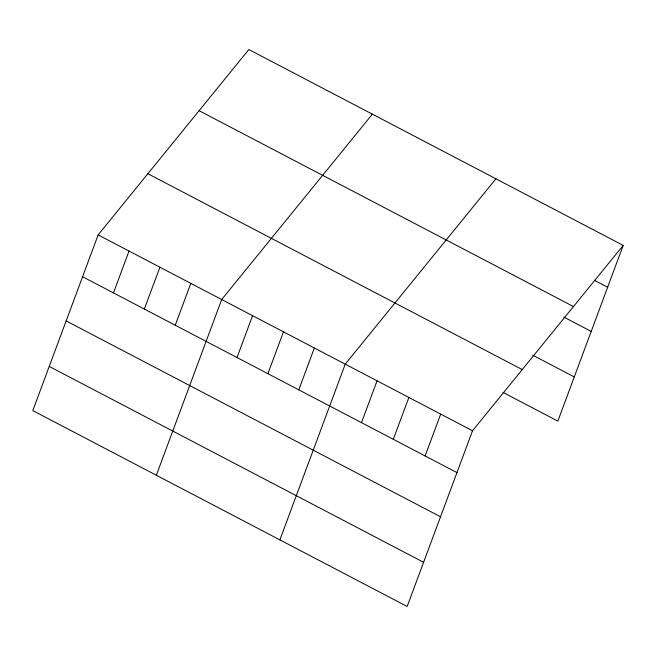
<?xml version="1.0" encoding="UTF-8"?>
<svg xmlns="http://www.w3.org/2000/svg" width="656" height="656" viewBox="0 0 656 656"><rect width="100%" height="100%" fill="white"/><g stroke="black" fill="none" stroke-linecap="round" stroke-linejoin="round"><path stroke-width="0.98" d="M98.146 234.889L32.8 410.607L407.171 606.472L472.517 430.754L623.2 245.393L248.829 49.528L98.146 234.889L472.517 430.754M113.472 292.896L129.035 251.051M144.353 309.058L159.916 267.205M175.242 325.22L190.806 283.367M156.341 475.239L221.687 299.521L372.37 114.16M237.013 357.536L252.576 315.684M267.894 373.69L283.458 331.846M298.783 389.853L314.347 348M279.882 539.88L345.228 364.162L495.911 178.801M361.489 422.661L377.052 380.808M393.313 439.307L408.877 397.454M425.129 455.953L440.693 414.1M623.2 245.393L557.854 421.111L503.045 392.436M594.377 280.301L607.636 287.238M199.104 110.7L573.475 306.557M563.807 317.078L591.204 331.419M532.738 355.199L574.279 376.929M147.871 173.725L522.242 369.582M82.582 276.742L456.953 472.599M66.158 320.915L440.52 516.78M49.233 366.433L423.596 562.29"/></g></svg>
